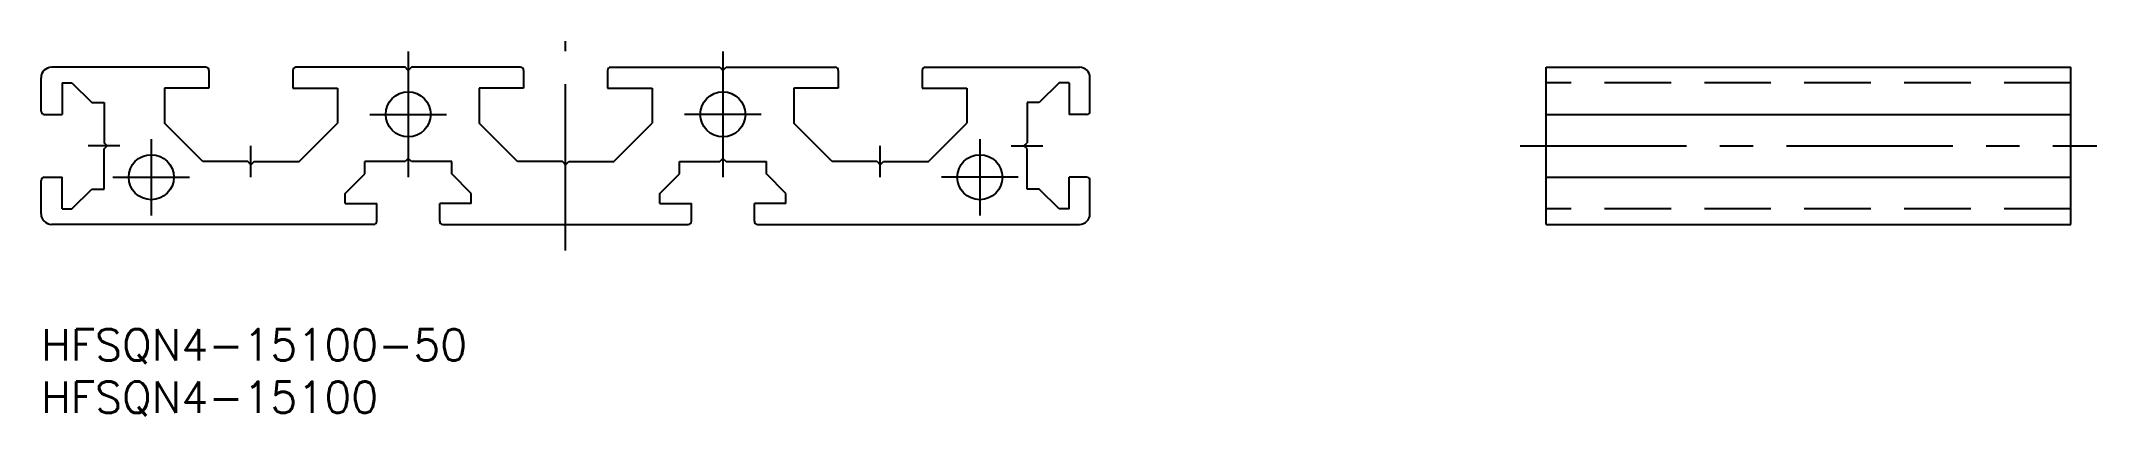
# Model space of a CAD drawing. Extents: x 0 to 196, y -8 to 28.
import ezdxf

# ---------------------------------------------------------------- set-up
doc = ezdxf.new("R2010")
doc.units = 0
doc.header["$LTSCALE"] = 0.5
doc.linetypes.add('CENTER', pattern=[50.8, 31.75, -6.35, 6.35, -6.35])
doc.linetypes.add('DASHED', pattern=[19.05, 12.7, -6.35])
for name, color, linetype in [('MSM_CENTER', 1, 'CENTER'), ('MSM_CONTINUOUS', 7, 'CONTINUOUS'), ('MSM_DASHED', 4, 'DASHED'), ('MSM_PART_NUMBER', 7, 'CONTINUOUS')]:
    doc.layers.add(name, color=color, linetype=linetype)
doc.styles.get("Standard").update_dxf_attribs({"font": 'txt.shx', "height": 3, "bigfont": 'bigfont.shx'})

# ---------------------------------------------------------------- blocks, each defined once
blk = doc.blocks.new('*U2')
at = {"layer": 'MSM_PART_NUMBER'}
blk.add_text('HFSQN4-15100-50', height=3, dxfattribs=at).set_placement((0, -3))
blk = doc.blocks.new('*U3')
at = {"layer": 'MSM_PART_NUMBER'}
blk.add_text('HFSQN4-15100', height=3, dxfattribs=at).set_placement((0, -8))

msp = doc.modelspace()

# ---------------------------------------------------------------- linework, layer by layer
at = {"layer": 'MSM_CENTER'}
for p, q in [((50, 7.5), (50, 27.5)), ((35, 26.5), (35, 14.5)), ((65, 26.5), (65, 14.5)), ((31.35, 20.5), (38.65, 20.5)), ((68.65, 20.5), (61.35, 20.5)), ((10.5, 18.15), (10.5, 10.85)), ((89.5, 18.15), (89.5, 10.85)), ((7.5, 17.5), (4.5, 17.5)), ((20, 14.5), (20, 17.5)), ((80, 14.5), (80, 17.5)), ((92.5, 17.5), (95.5, 17.5)), ((141, 17.5), (196, 17.5)), ((6.85, 14.5), (14.15, 14.5)), ((93.15, 14.5), (85.85, 14.5))]:
    msp.add_line(p, q, dxfattribs=at)
at = {"layer": 'MSM_CONTINUOUS'}
for p, q in [((0, 20.8), (0, 24)), ((15.7, 25), (1, 25)), ((16, 24.7), (16, 23)), ((24, 24.7), (24, 23)), ((34.7, 25), (24.3, 25)), ((35, 24.7), (34.7, 25)), ((35.3, 25), (35, 24.7)), ((45.7, 25), (35.3, 25)), ((46, 24.7), (46, 23)), ((54, 24.7), (54, 23)), ((54.3, 25), (64.7, 25)), ((64.7, 25), (65, 24.7)), ((65, 24.7), (65.3, 25)), ((65.3, 25), (75.7, 25)), ((76, 24.7), (76, 23)), ((84, 24.7), (84, 23)), ((84.3, 25), (99, 25)), ((100, 20.8), (100, 24)), ((143.5, 10), (143.5, 25)), ((143.5, 25), (193.5, 25)), ((193.5, 10), (193.5, 25)), ((2, 23.5), (2.94, 23.5)), ((2, 23.5), (2, 20.5)), ((2.94, 23.5), (4.84, 21.65)), ((4.84, 21.65), (6, 21.65)), ((6, 21.65), (6, 17.8)), ((16, 23), (11.75, 23)), ((11.75, 23), (11.75, 19.66)), ((24, 23), (28.25, 23)), ((28.25, 23), (28.25, 19.66)), ((46, 23), (41.75, 23)), ((41.75, 23), (41.75, 19.66)), ((54, 23), (58.25, 23)), ((58.25, 23), (58.25, 19.66)), ((71.75, 23), (71.75, 19.66)), ((76, 23), (71.75, 23)), ((84, 23), (88.25, 23)), ((88.25, 23), (88.25, 19.66)), ((94, 21.65), (94, 17.8)), ((95.16, 21.65), (94, 21.65)), ((97.06, 23.5), (95.16, 21.65)), ((98, 23.5), (97.06, 23.5)), ((98, 23.5), (98, 20.5)), ((0.3, 20.5), (2, 20.5)), ((15.41, 16), (11.75, 19.66)), ((24.59, 16), (28.25, 19.66)), ((45.41, 16), (41.75, 19.66)), ((54.59, 16), (58.25, 19.66)), ((75.41, 16), (71.75, 19.66)), ((84.59, 16), (88.25, 19.66)), ((99.7, 20.5), (98, 20.5)), ((143.5, 20.5), (193.5, 20.5)), ((6.3, 17.5), (6, 17.8)), ((93.7, 17.5), (94, 17.8)), ((6, 17.2), (6.3, 17.5)), ((6, 13.35), (6, 17.2)), ((19.7, 16), (15.41, 16)), ((20, 15.7), (19.7, 16)), ((20.3, 16), (20, 15.7)), ((20.3, 16), (24.59, 16)), ((34.7, 16), (30.85, 16)), ((30.85, 14.84), (30.85, 16)), ((35, 16.3), (34.7, 16)), ((35.3, 16), (35, 16.3)), ((39.15, 16), (35.3, 16)), ((39.15, 14.84), (39.15, 16)), ((49.7, 16), (45.41, 16)), ((50, 15.7), (49.7, 16)), ((50, 15.7), (50.3, 16)), ((50.3, 16), (54.59, 16)), ((60.85, 14.84), (60.85, 16)), ((60.85, 16), (64.7, 16)), ((64.7, 16), (65, 16.3)), ((65, 16.3), (65.3, 16)), ((65.3, 16), (69.15, 16)), ((69.15, 14.84), (69.15, 16)), ((79.7, 16), (75.41, 16)), ((79.7, 16), (80, 15.7)), ((80, 15.7), (80.3, 16)), ((80.3, 16), (84.59, 16)), ((94, 17.2), (93.7, 17.5)), ((94, 13.35), (94, 17.2)), ((0, 11), (0, 14.2)), ((0.3, 14.5), (2, 14.5)), ((2, 11.5), (2, 14.5)), ((29, 12.94), (30.85, 14.84)), ((41, 12.94), (39.15, 14.84)), ((59, 12.94), (60.85, 14.84)), ((71, 12.94), (69.15, 14.84)), ((98, 11.5), (98, 14.5)), ((99.7, 14.5), (98, 14.5)), ((100, 11), (100, 14.2)), ((143.5, 14.5), (193.5, 14.5)), ((2.94, 11.5), (4.84, 13.35)), ((4.84, 13.35), (6, 13.35)), ((29, 12), (29, 12.94)), ((29, 12), (32, 12)), ((32, 10.3), (32, 12)), ((41, 12), (38, 12)), ((38, 10.3), (38, 12)), ((41, 12), (41, 12.94)), ((59, 12), (59, 12.94)), ((59, 12), (62, 12)), ((62, 10.3), (62, 12)), ((71, 12), (68, 12)), ((68, 10.3), (68, 12)), ((71, 12), (71, 12.94)), ((95.16, 13.35), (94, 13.35)), ((97.06, 11.5), (95.16, 13.35)), ((31.7, 10), (1, 10)), ((2, 11.5), (2.94, 11.5)), ((38.3, 10), (61.7, 10)), ((68.3, 10), (99, 10)), ((98, 11.5), (97.06, 11.5)), ((143.5, 10), (193.5, 10))]:
    msp.add_line(p, q, dxfattribs=at)
for centre in [(35, 20.5), (65, 20.5), (10.5, 14.5), (89.5, 14.5)]:
    msp.add_circle(centre, 2.15, dxfattribs=at)
for centre, radius, start, end in [((1, 24), 1, 90, 180), ((15.7, 24.7), 0.3, 360, 90), ((24.3, 24.7), 0.3, 90, 180), ((45.7, 24.7), 0.3, 360, 90), ((54.3, 24.7), 0.3, 90, 180), ((75.7, 24.7), 0.3, 0, 90), ((84.3, 24.7), 0.3, 90, 180), ((99, 24), 1, 0, 90), ((0.3, 20.8), 0.3, 180, 270), ((99.7, 20.8), 0.3, 270, 0), ((0.3, 14.2), 0.3, 90, 180), ((99.7, 14.2), 0.3, 0, 90), ((1, 11), 1, 180, 270), ((31.7, 10.3), 0.3, 270, 0), ((38.3, 10.3), 0.3, 180, 270), ((61.7, 10.3), 0.3, 270, 360), ((68.3, 10.3), 0.3, 180, 270), ((99, 11), 1, 270, 0)]:
    msp.add_arc(centre, radius, start, end, dxfattribs=at)
at = {"layer": 'MSM_DASHED'}
for p, q in [((193.5, 23.5), (143.5, 23.5)), ((193.5, 11.5), (143.5, 11.5))]:
    msp.add_line(p, q, dxfattribs=at)

# ---------------------------------------------------------------- block references
at = {"layer": 'MSM_CONTINUOUS'}
for name in ['*U2', '*U3']:
    msp.add_blockref(name, (0, 0), dxfattribs=at)

doc.saveas('drawing.dxf')
